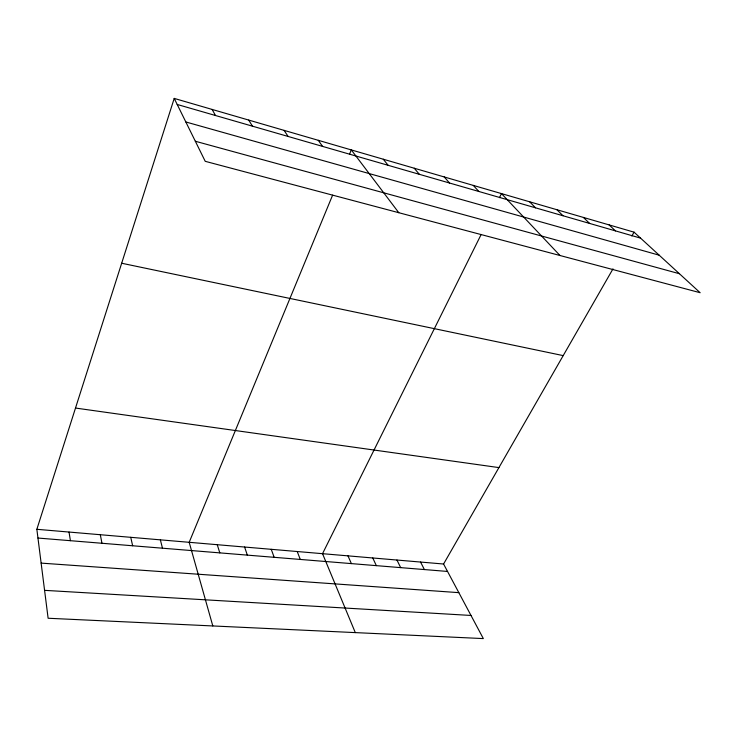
<?xml version="1.0" encoding="UTF-8"?>
<svg xmlns="http://www.w3.org/2000/svg" width="737" height="737" viewBox="0 0 737 737"><rect width="100%" height="100%" fill="white"/><g stroke="black" fill="none" stroke-linecap="round" stroke-linejoin="round"><path stroke-width="1.11" d="M36.85 529.304L443.573 564.017L483.334 638.592L48.117 618.251L36.85 529.304L174.218 98.408L634.06 232.164L700.15 292.718L205.227 161.32L174.218 98.408M332.608 195.158L189.188 542.303L212.809 625.943M349.559 154.125L351.3 149.915L398.791 212.707M481.16 234.477L322.53 553.68L355.298 632.604M499.446 197.673L501.473 193.601L560 255.509M443.573 564.017L612.991 268.867M631.849 236.015L634.06 232.164M44.579 590.346L471.007 615.459M41.134 563.114L458.847 592.649M37.956 538.047L447.543 571.451M75.506 408.049L498.921 467.599M121.669 263.238L563.197 355.612M195.333 141.255L679.431 273.731M185.825 121.964L659.2 255.195M177.202 104.461L640.564 238.125M609.103 224.905L615.478 230.884M583.4 217.433L589.628 223.431M556.923 209.723L562.994 215.748M529.627 201.791L535.532 207.825M473.292 185.402L478.82 191.463M444.227 176.944L449.552 183.025M414.24 168.22L419.344 174.31M383.277 159.22L388.141 165.309M318.255 140.306L322.585 146.396M284.077 130.366L288.112 136.456M248.728 120.085L252.432 126.165M212.127 109.435L215.49 115.506M420.551 562.045L424.392 569.563M396.957 560.037L400.661 567.628M372.775 557.973L376.34 565.648M347.975 555.855L351.383 563.612M297.214 551.525L300.3 559.447M271.244 549.305L274.164 557.31M244.601 547.029L247.337 555.127M217.258 544.698L219.801 552.879M160.362 539.843L162.481 548.208M130.753 537.319L132.642 545.767M100.315 534.721L101.964 543.27M69.029 532.05L70.411 540.691"/></g></svg>
